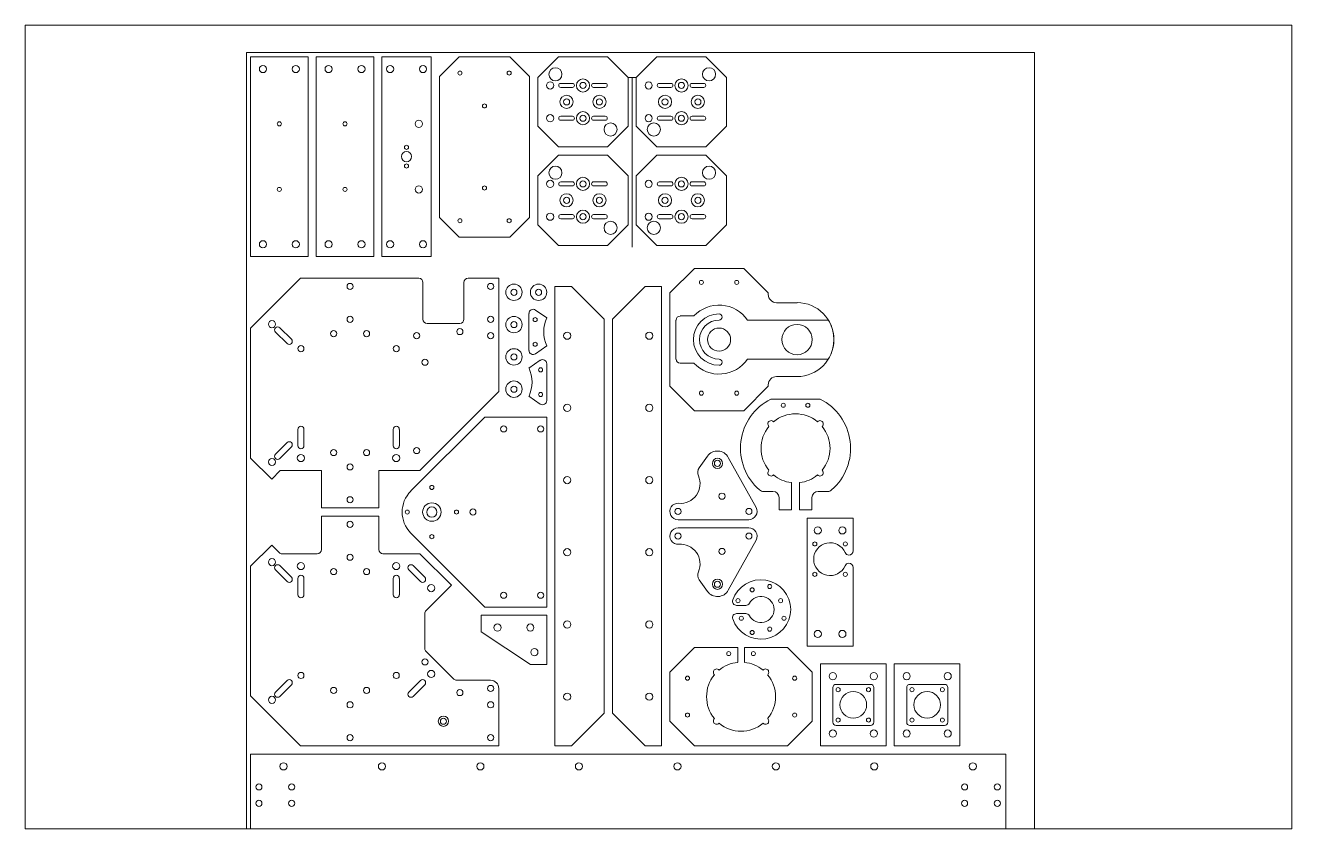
# Paper-space layout 'Layout1' of a CAD drawing. Header units: inches. Extents: x 40 to 364, y 26 to 231.
# The model-space entities are those that its viewports show. They can reach past a viewport. Long polylines and large blocks are cut down to what shows.
import ezdxf

# ---------------------------------------------------------------- set-up
doc = ezdxf.new("R2010")
doc.units = ezdxf.units.IN
doc.linetypes.add('CENTERX2', pattern=[20.32, 12.7, -2.54, 2.54, -2.54])
for name, color, linetype in [("bearing insets 0.2''", 7, 'Continuous'), ("drill 0.25''", 7, 'Continuous'), ("drill 0.375''", 7, 'Continuous'), ("drill 0.4375''", 7, 'Continuous'), ('profiles', 7, 'Continuous'), ('skin profiles', 7, 'Continuous'), ('slots + holes', 7, 'Continuous'), ("vac pocket 0.5''", 7, 'Continuous'), ("x motor pocket 0.375''", 7, 'Continuous')]:
    doc.layers.add(name, color=color, linetype=linetype)

msp = doc.modelspace()

# ---------------------------------------------------------------- linework, layer by layer
at = {"color": 7, "linetype": 'Continuous', "lineweight": 0}
for p, q in [((1219.2, 1219.2), (0, 1219.2)), ((0, 1219.2), (0, 0)), ((1219.2, 1219.2), (1219.2, 0)), ((486.3, 1171.6), (504.3, 1171.6)), ((504.3, 1165.2), (486.3, 1165.2)), ((537.1, 1171.6), (555.1, 1171.6)), ((555.1, 1165.2), (537.1, 1165.2)), ((638.7, 1171.6), (656.7, 1171.6)), ((656.7, 1165.2), (638.7, 1165.2)), ((689.5, 1171.6), (707.5, 1171.6)), ((707.5, 1165.2), (689.5, 1165.2)), ((486.3, 1120.8), (504.3, 1120.8)), ((537.1, 1120.8), (555.1, 1120.8)), ((638.7, 1120.8), (656.7, 1120.8)), ((689.5, 1120.8), (707.5, 1120.8)), ((504.3, 1114.4), (486.3, 1114.4)), ((555.1, 1114.4), (537.1, 1114.4)), ((656.7, 1114.4), (638.7, 1114.4)), ((707.5, 1114.4), (689.5, 1114.4)), ((486.3, 1019.2), (504.3, 1019.2)), ((537.1, 1019.2), (555.1, 1019.2)), ((638.7, 1019.2), (656.7, 1019.2)), ((689.5, 1019.2), (707.5, 1019.2)), ((504.3, 1012.8), (486.3, 1012.8)), ((555.1, 1012.8), (537.1, 1012.8)), ((656.7, 1012.8), (638.7, 1012.8)), ((707.5, 1012.8), (689.5, 1012.8)), ((486.3, 968.4), (504.3, 968.4)), ((504.3, 962), (486.3, 962)), ((537.1, 968.4), (555.1, 968.4)), ((555.1, 962), (537.1, 962)), ((638.7, 968.4), (656.7, 968.4)), ((656.7, 962), (638.7, 962)), ((689.5, 968.4), (707.5, 968.4)), ((707.5, 962), (689.5, 962)), ((62.8, 768.7), (44.8, 786.7)), ((51.5, 793.4), (69.5, 775.4)), ((79.3, 610.6), (79.3, 636)), ((88.8, 636), (88.8, 610.6)), ((226.9, 610.6), (226.9, 636)), ((236.5, 636), (236.5, 610.6)), ((44.8, 597.6), (62.8, 615.6)), ((69.5, 608.9), (51.5, 590.9)), ((44.8, 418.4), (62.8, 400.4)), ((69.5, 407.1), (51.5, 425.1)), ((269, 400.4), (251.1, 418.4)), ((257.8, 425.1), (275.7, 407.1)), ((79.3, 405.4), (79.3, 380)), ((88.8, 380), (88.8, 405.4)), ((226.9, 405.4), (226.9, 380)), ((236.5, 380), (236.5, 405.4)), ((62.8, 247.3), (44.8, 229.3)), ((51.5, 222.6), (69.5, 240.6)), ((251.1, 229.3), (269, 247.3)), ((275.7, 240.6), (257.8, 222.6))]:
    msp.add_line(p, q, dxfattribs=at)
at = {"color": 7, "linetype": 'CENTERX2', "lineweight": 0}
for p, q in [((603.2, 1180.9), (590.5, 1180.9)), ((596.9, 1180.9), (596.9, 918.3))]:
    msp.add_line(p, q, dxfattribs=at)
at = {"color": 7, "linetype": 'Continuous', "lineweight": 0}
for centre, radius in [((715.8, 1185.7), 10.2), ((630.4, 1100.3), 10.2), ((247.6, 1058.2), 7.94), ((715.8, 1033.3), 10.2), ((630.4, 947.9), 10.2), ((286.8, 508), 7.94), ((939, 209.6), 20.6), ((1053.3, 209.6), 20.6)]:
    msp.add_circle(centre, radius, dxfattribs=at)
for centre, radius, start, end in [((486.3, 1168.4), 3.18, 90, 270), ((504.3, 1168.4), 3.18, 270, 90), ((537.1, 1168.4), 3.17, 90, 270), ((555.1, 1168.4), 3.18, 270, 90), ((638.7, 1168.4), 3.18, 90, 270), ((656.7, 1168.4), 3.18, 270, 90), ((689.5, 1168.4), 3.18, 90, 270), ((707.5, 1168.4), 3.17, 270, 90), ((486.3, 1117.6), 3.18, 90, 270), ((504.3, 1117.6), 3.18, 270, 90), ((537.1, 1117.6), 3.18, 90, 270), ((555.1, 1117.6), 3.18, 270, 90), ((638.7, 1117.6), 3.17, 90, 270), ((656.7, 1117.6), 3.18, 270, 90), ((689.5, 1117.6), 3.18, 90, 270), ((707.5, 1117.6), 3.18, 270, 90), ((486.3, 1016), 3.17, 90, 270), ((504.3, 1016), 3.18, 270, 90), ((537.1, 1016), 3.18, 90, 270), ((555.1, 1016), 3.18, 270, 90), ((638.7, 1016), 3.17, 90, 270), ((656.7, 1016), 3.18, 270, 90), ((689.5, 1016), 3.18, 90, 270), ((707.5, 1016), 3.18, 270, 90), ((486.3, 965.2), 3.18, 90, 270), ((504.3, 965.2), 3.17, 270, 90), ((537.1, 965.2), 3.18, 90, 270), ((555.1, 965.2), 3.17, 270, 90), ((638.7, 965.2), 3.17, 90, 270), ((656.7, 965.2), 3.18, 270, 90), ((689.5, 965.2), 3.18, 90, 270), ((707.5, 965.2), 3.18, 270, 90), ((48.2, 790), 4.76, 45, 225), ((66.1, 772.1), 4.76, 225, 45), ((84.1, 636), 4.76, 0, 180), ((231.7, 636), 4.76, 0, 180), ((66.1, 612.2), 4.76, 315, 135), ((84.1, 610.6), 4.76, 180, 0), ((231.7, 610.6), 4.76, 180, 0), ((48.2, 594.3), 4.76, 135, 315), ((48.2, 421.7), 4.76, 45, 225), ((254.4, 421.7), 4.76, 45, 225), ((66.1, 403.8), 4.76, 225, 45), ((84.1, 405.4), 4.76, 0, 180), ((231.7, 405.4), 4.76, 0, 180), ((272.4, 403.8), 4.76, 225, 45), ((84.1, 380), 4.76, 180, 0), ((231.7, 380), 4.76, 180, 0), ((66.1, 243.9), 4.76, 315, 135), ((272.4, 243.9), 4.76, 315, 135), ((48.2, 226), 4.76, 135, 315), ((254.4, 226), 4.76, 135, 315)]:
    msp.add_arc(centre, radius, start, end, dxfattribs=at)
at = {"layer": "bearing insets 0.2''", "color": 7, "linetype": 'Continuous', "lineweight": 0}
for centre, radius in [((520.7, 1168.4), 10.2), ((673.1, 1168.4), 10.2), ((495.3, 1143), 10.2), ((546.1, 1143), 10.2), ((647.7, 1143), 10.2), ((698.5, 1143), 10.2), ((520.7, 1117.6), 10.2), ((673.1, 1117.6), 10.2), ((520.7, 1016), 10.2), ((673.1, 1016), 10.2), ((495.3, 990.6), 10.2), ((546.1, 990.6), 10.2), ((647.7, 990.6), 10.2), ((698.5, 990.6), 10.2), ((520.7, 965.2), 10.2), ((673.1, 965.2), 10.2), ((728.8, 583.4), 7.94), ((286.8, 508), 14.3), ((728.8, 396.3), 7.94), ((304.7, 184.2), 7.94)]:
    msp.add_circle(centre, radius, dxfattribs=at)
at = {"layer": "drill 0.25''", "color": 7, "linetype": 'Continuous', "lineweight": 0}
for centre, radius in [((330.2, 1187.5), 3.17), ((406.4, 1187.5), 3.17), ((368.3, 1136.7), 3.18), ((50.8, 1109), 3.17), ((152.4, 1109), 3.17), ((247.6, 1072.6), 3.18), ((247.6, 1043.7), 3.18), ((50.8, 1007.4), 3.17), ((152.4, 1007.4), 3.17), ((368.3, 1009.6), 3.18), ((330.2, 958.9), 3.17), ((406.4, 958.9), 3.17), ((704, 863.5), 3.17), ((758.6, 863.5), 3.17), ((446.7, 805.9), 3.17), ((446.7, 767.8), 3.17), ((455.1, 728.1), 3.17), ((455.1, 690), 3.17), ((704, 692), 3.17), ((758.6, 692), 3.17), ((830.6, 673.3), 3.17), ((868.7, 673.3), 3.17), ((286.8, 546.1), 3.18), ((248.7, 508), 3.17), ((324.9, 508), 3.18), ((286.8, 469.9), 3.18), ((879.5, 458.7), 3.17), ((926.7, 458.7), 3.17), ((879.5, 411.6), 3.17), ((926.7, 411.6), 3.17), ((809.7, 392.8), 3.18), ((760.5, 370.8), 3.18), ((782.5, 387.6), 3.18), ((826.5, 370.8), 3.18), ((765.7, 343.6), 3.18), ((831.7, 343.6), 3.18), ((782.5, 321.6), 3.18), ((809.7, 326.8), 3.18), ((746.3, 288.9), 3.17), ((784.4, 288.9), 3.17), ((682.4, 250.8), 3.17), ((848.2, 250.8), 3.17), ((915.5, 233.1), 3.17), ((962.6, 233.1), 3.17), ((1029.8, 233.1), 3.17), ((1076.9, 233.1), 3.17), ((682.4, 193.7), 3.17), ((848.2, 193.7), 3.17), ((915.5, 186), 3.17), ((962.6, 186), 3.17), ((1029.8, 186), 3.17), ((1076.9, 186), 3.17)]:
    msp.add_circle(centre, radius, dxfattribs=at)
at = {"layer": "drill 0.375''", "color": 7, "linetype": 'Continuous', "lineweight": 0}
for centre, radius in [((520.7, 1168.4), 4.76), ((673.1, 1168.4), 4.76), ((495.3, 1143), 4.76), ((546.1, 1143), 4.76), ((647.7, 1143), 4.76), ((698.5, 1143), 4.76), ((520.7, 1117.6), 4.76), ((673.1, 1117.6), 4.76), ((520.7, 1016), 4.76), ((673.1, 1016), 4.76), ((495.3, 990.6), 4.76), ((546.1, 990.6), 4.76), ((647.7, 990.6), 4.76), ((698.5, 990.6), 4.76), ((520.7, 965.2), 4.76), ((673.1, 965.2), 4.76), ((160.3, 857.2), 4.76), ((377.7, 857.2), 4.76), ((413.8, 848.2), 4.76), ((451.9, 848.2), 4.76), ((39.4, 798.8), 5.56), ((160.3, 806.4), 4.76), ((377.7, 806.4), 4.76), ((134.9, 784.2), 4.76), ((185.7, 784.2), 4.76), ((263.4, 781), 4.76), ((330.1, 787.4), 4.76), ((377.7, 781), 4.76), ((413.8, 798.2), 4.76), ((84.1, 761), 4.76), ((231.7, 761), 4.76), ((413.8, 748.2), 4.76), ((276.1, 739.9), 4.76), ((413.8, 698.2), 4.76), ((397.9, 636.7), 4.76), ((455.1, 636.7), 4.76), ((263.4, 603.2), 4.76), ((39.4, 585.5), 5.56), ((84.1, 591.6), 5.56), ((134.9, 600.1), 4.76), ((185.7, 600.1), 4.76), ((231.7, 591.6), 5.56), ((728.8, 583.4), 4.76), ((160.3, 577.9), 4.76), ((160.3, 527), 4.76), ((735.7, 532.6), 4.76), ((350.3, 508), 4.76), ((667.8, 508.9), 4.76), ((777.4, 508.9), 4.76), ((160.3, 488.9), 4.76), ((667.8, 470.8), 4.76), ((777.4, 470.8), 4.76), ((735.7, 447), 4.76), ((160.3, 438.1), 4.76), ((134.9, 415.9), 4.76), ((185.7, 415.9), 4.76), ((728.8, 396.3), 4.76), ((397.9, 379.3), 4.76), ((455.1, 379.3), 4.76), ((276.1, 276.1), 4.76), ((84.1, 255), 4.76), ((231.7, 255), 4.76), ((134.9, 231.8), 4.76), ((185.7, 231.8), 4.76), ((377.7, 234.9), 4.76), ((330.1, 228.6), 4.76), ((160.3, 209.6), 4.76), ((377.7, 209.6), 4.76), ((304.7, 184.2), 4.76), ((160.3, 158.8), 4.76), ((377.7, 158.8), 4.76), ((19.1, 82.6), 4.76), ((69.8, 82.6), 4.76), ((1111.2, 82.6), 4.76), ((1162, 82.6), 4.76), ((19.1, 57.2), 4.76), ((69.8, 57.2), 4.76), ((1111.2, 57.2), 4.76), ((1162, 57.2), 4.76)]:
    msp.add_circle(centre, radius, dxfattribs=at)
at = {"layer": "drill 0.4375''", "color": 7, "linetype": 'Continuous', "lineweight": 0}
for centre, radius in [((25.4, 1193.8), 5.56), ((76.2, 1193.8), 5.56), ((127, 1193.8), 5.56), ((177.8, 1193.8), 5.56), ((222.2, 1193.8), 5.56), ((273.1, 1193.8), 5.56), ((469.9, 1168.4), 5.56), ((622.3, 1168.4), 5.56), ((469.9, 1117.6), 5.56), ((622.3, 1117.6), 5.56), ((266.7, 1109), 5.56), ((469.9, 1016), 5.56), ((622.3, 1016), 5.56), ((266.7, 1007.4), 5.56), ((469.9, 965.2), 5.56), ((622.3, 965.2), 5.56), ((25.4, 922.5), 5.56), ((76.2, 922.5), 5.56), ((127, 922.5), 5.56), ((177.8, 922.5), 5.56), ((222.2, 922.5), 5.56), ((273.1, 922.5), 5.56), ((39.4, 798.8), 5.56), ((496.3, 781), 5.56), ((623.3, 781), 5.56), ((496.3, 669.3), 5.56), ((623.3, 669.3), 5.56), ((39.4, 585.5), 5.56), ((84.1, 591.6), 5.56), ((231.7, 591.6), 5.56), ((496.3, 557.5), 5.56), ((623.3, 557.5), 5.56), ((350.3, 508), 4.76), ((884, 479.6), 5.56), ((922.1, 479.6), 5.56), ((496.3, 445.8), 5.56), ((623.3, 445.8), 5.56), ((39.4, 430.5), 5.56), ((84.1, 424.4), 5.56), ((231.7, 424.4), 5.56), ((285.8, 390.3), 5.56), ((388.4, 329.2), 5.56), ((439.2, 329.2), 5.56), ((496.3, 334), 5.56), ((623.3, 334), 5.56), ((884, 319.3), 5.56), ((922.1, 319.3), 5.56), ((445.5, 291.1), 5.56), ((285.8, 257.4), 5.56), ((907.3, 254), 5.56), ((970.8, 254), 5.56), ((1021.6, 254), 5.56), ((1085.1, 254), 5.56), ((39.4, 217.2), 5.56), ((496.3, 222.2), 5.56), ((623.3, 222.2), 5.56), ((907.3, 165.1), 5.56), ((970.8, 165.1), 5.56), ((1021.6, 165.1), 5.56), ((1085.1, 165.1), 5.56), ((57.2, 114.3), 5.56), ((209.6, 114.3), 5.56), ((361.9, 114.3), 5.56), ((514.4, 114.3), 5.56), ((666.8, 114.3), 5.56), ((819.2, 114.3), 5.56), ((971.5, 114.3), 5.56), ((1124, 114.3), 5.56)]:
    msp.add_circle(centre, radius, dxfattribs=at)
at = {"layer": 'profiles', "color": 7, "linetype": 'Continuous', "lineweight": 0}
for p, q in [((0, 0), (0, 1219.2)), ((0, 1219.2), (1219.2, 1219.2)), ((1219.2, 0), (1219.2, 1219.2)), ((6.3, 903.5), (6.3, 1212.8)), ((6.3, 1212.8), (95.2, 1212.8)), ((95.2, 1212.8), (95.2, 903.5)), ((108, 903.5), (108, 1212.8)), ((108, 1212.8), (196.8, 1212.8)), ((196.8, 1212.8), (196.8, 903.5)), ((209.6, 1212.8), (209.6, 903.5)), ((285.7, 1212.8), (209.6, 1212.8)), ((285.7, 903.5), (285.7, 1212.8)), ((298.4, 1182.4), (328.9, 1212.8)), ((407.7, 1212.8), (328.9, 1212.8)), ((407.7, 1212.8), (438.1, 1182.4)), ((482.8, 1212.8), (450.9, 1180.9)), ((558.6, 1212.8), (482.8, 1212.8)), ((590.5, 1180.9), (558.6, 1212.8)), ((635.2, 1212.8), (603.2, 1180.9)), ((711, 1212.8), (635.2, 1212.8)), ((742.9, 1180.9), (711, 1212.8)), ((298.4, 1182.4), (298.4, 963.9)), ((438.1, 963.9), (438.1, 1182.4)), ((450.9, 1180.9), (450.9, 1105.1)), ((590.5, 1105.1), (590.5, 1180.9)), ((603.2, 1180.9), (603.2, 1105.1)), ((742.9, 1105.1), (742.9, 1180.9)), ((450.9, 1105.1), (482.8, 1073.2)), ((558.6, 1073.2), (590.5, 1105.1)), ((603.2, 1105.1), (635.2, 1073.2)), ((711, 1073.2), (742.9, 1105.1)), ((482.8, 1060.5), (450.9, 1028.5)), ((482.8, 1073.2), (558.6, 1073.2)), ((558.6, 1060.5), (482.8, 1060.5)), ((590.5, 1028.5), (558.6, 1060.5)), ((635.2, 1060.5), (603.2, 1028.5)), ((635.2, 1073.2), (711, 1073.2)), ((711, 1060.5), (635.2, 1060.5)), ((742.9, 1028.5), (711, 1060.5)), ((450.9, 1028.5), (450.9, 952.7)), ((590.5, 952.7), (590.5, 1028.5)), ((603.2, 1028.5), (603.2, 952.7)), ((742.9, 952.7), (742.9, 1028.5)), ((298.4, 963.9), (328.9, 933.4)), ((407.7, 933.4), (438.1, 963.9)), ((450.9, 952.7), (482.8, 920.8)), ((558.6, 920.8), (590.5, 952.7)), ((603.2, 952.7), (635.2, 920.8)), ((711, 920.8), (742.9, 952.7)), ((407.7, 933.4), (328.9, 933.4)), ((95.2, 903.5), (6.3, 903.5)), ((196.8, 903.5), (108, 903.5)), ((209.6, 903.5), (285.7, 903.5)), ((482.8, 920.8), (558.6, 920.8)), ((635.2, 920.8), (711, 920.8)), ((655.1, 847.1), (693.2, 885.2)), ((693.2, 885.2), (769.4, 885.2)), ((769.4, 885.2), (807.5, 847.1)), ((83.6, 869.9), (6.3, 792.7)), ((83.6, 869.9), (266.6, 869.9)), ((272.9, 806.4), (272.9, 863.6)), ((336.4, 863.6), (336.4, 806.4)), ((342.8, 869.9), (390.4, 869.9)), ((390.4, 869.9), (390.4, 694.7)), ((502.7, 857.2), (477.3, 857.2)), ((477.3, 146.1), (477.3, 857.2)), ((502.7, 857.2), (553.5, 806.4)), ((566.2, 806.4), (617, 857.2)), ((617, 857.2), (642.4, 857.2)), ((642.4, 857.2), (642.4, 146.1)), ((655.1, 702.8), (655.1, 847.1)), ((807.5, 847.1), (807.5, 844.8)), ((851.9, 832.1), (820.2, 832.1)), ((553.5, 196.8), (553.5, 806.4)), ((566.2, 806.4), (566.2, 196.8)), ((6.3, 591.6), (6.3, 792.7)), ((330.1, 800.1), (279.3, 800.1)), ((820.2, 717.8), (851.9, 717.8)), ((268.2, 572.5), (390.4, 694.7)), ((693.2, 664.7), (655.1, 702.8)), ((807.5, 702.8), (769.4, 664.7)), ((807.5, 705.1), (807.5, 702.8)), ((811.6, 682.8), (887.7, 682.8)), ((368.7, 655.1), (254.2, 540.6)), ((464.6, 655.1), (368.7, 655.1)), ((464.6, 360.9), (464.6, 655.1)), ((769.4, 664.7), (693.2, 664.7)), ((6.3, 591.6), (38.9, 559.1)), ((700.6, 576.6), (713.3, 594.5)), ((745.5, 592.6), (788.5, 515)), ((52.3, 572.5), (38.9, 559.1)), ((115.8, 572.5), (52.3, 572.5)), ((115.8, 514.4), (115.8, 572.5)), ((204.7, 572.5), (204.7, 514.4)), ((268.2, 572.5), (204.7, 572.5)), ((843.3, 553.5), (843.3, 511.3)), ((856, 511.3), (856, 553.5)), ((814.7, 539.9), (800.1, 539.9)), ((824.2, 511.3), (824.2, 530.4)), ((875, 530.4), (875, 511.3)), ((899.2, 539.9), (884.6, 539.9)), ((204.7, 514.4), (115.8, 514.4)), ((843.3, 511.3), (824.2, 511.3)), ((875, 511.3), (856, 511.3)), ((115.8, 501.6), (115.8, 449.8)), ((204.7, 501.6), (115.8, 501.6)), ((204.7, 449.8), (204.7, 501.6)), ((777.4, 496.2), (667.8, 496.2)), ((938.6, 498.6), (867.5, 498.6)), ((867.5, 498.6), (867.5, 300.3)), ((938.6, 447.8), (938.6, 498.6)), ((254.2, 475.4), (368.7, 360.9)), ((777.4, 483.5), (667.8, 483.5)), ((6.3, 424.4), (38.9, 456.9)), ((50.5, 445.3), (38.9, 456.9)), ((745.5, 387), (788.5, 464.6)), ((109.5, 443.5), (55, 443.5)), ((268.2, 443.5), (211.1, 443.5)), ((317.1, 394.6), (268.2, 443.5)), ((932.3, 441.5), (932.2, 441.5)), ((6.3, 424.4), (6.3, 223.3)), ((932.2, 428.8), (932.3, 428.8)), ((938.6, 300.3), (938.6, 422.4)), ((278, 355.5), (317.1, 394.6)), ((700.6, 403), (713.3, 385.2)), ((368.7, 360.9), (464.6, 360.9)), ((772.6, 363.5), (758.5, 363.5)), ((276.1, 296.7), (276.1, 351)), ((363, 322.8), (363, 348.2)), ((363, 348.2), (464.6, 348.2)), ((464.6, 348.2), (464.6, 272)), ((758.5, 350.8), (772.6, 350.8)), ((439.2, 272), (363, 322.8)), ((693.2, 298.4), (655.1, 260.4)), ((693.2, 298.4), (760.2, 298.4)), ((760.2, 275.4), (760.2, 298.4)), ((770.4, 275.4), (770.4, 298.4)), ((770.4, 298.4), (837.4, 298.4)), ((875.5, 260.4), (837.4, 298.4)), ((867.5, 300.3), (938.6, 300.3)), ((320.7, 249.5), (278, 292.2)), ((464.6, 272), (439.2, 272)), ((655.1, 184.2), (655.1, 260.4)), ((875.5, 260.4), (875.5, 184.2)), ((989.8, 273.1), (888.2, 273.1)), ((888.2, 273.1), (888.2, 146.1)), ((989.8, 146.1), (989.8, 273.1)), ((1002.5, 273.1), (1002.5, 146.1)), ((1104.1, 273.1), (1002.5, 273.1)), ((1104.1, 146.1), (1104.1, 273.1)), ((377.7, 247.6), (325.2, 247.6)), ((83.6, 146.1), (6.3, 223.3)), ((390.4, 146.1), (390.4, 234.9)), ((553.5, 196.8), (502.7, 146.1)), ((617, 146.1), (566.2, 196.8)), ((655.1, 184.2), (693.2, 146.1)), ((837.4, 146.1), (875.5, 184.2)), ((83.6, 146.1), (390.4, 146.1)), ((502.7, 146.1), (477.3, 146.1)), ((617, 146.1), (642.4, 146.1)), ((837.4, 146.1), (693.2, 146.1)), ((888.2, 146.1), (989.8, 146.1)), ((1002.5, 146.1), (1104.1, 146.1)), ((6.3, 133.3), (1174.8, 133.3)), ((6.3, 6.3), (6.3, 133.3)), ((1174.8, 6.3), (1174.8, 133.3))]:
    msp.add_line(p, q, dxfattribs=at)
for centre, radius, start, end in [((266.6, 863.6), 6.35, 0, 90), ((342.8, 863.6), 6.35, 90, 180), ((820.2, 844.8), 12.7, 180, 270), ((851.9, 775), 57.2, 270, 90), ((279.3, 806.4), 6.35, 180, 270), ((330.1, 806.4), 6.35, 270, 0), ((820.2, 705.1), 12.7, 90, 180), ((849.6, 606.6), 85.2, 116.5274, 229.0726), ((849.6, 606.6), 85.2, 310.9274, 63.4726), ((811.9, 644.4), 5.08, 42.2745, 227.7255), ((849.6, 606.6), 53.4, 50.451, 129.549), ((887.4, 644.4), 5.08, 312.2745, 137.7255), ((849.6, 606.6), 53.4, 140.451, 219.549), ((849.6, 606.6), 53.4, 320.451, 39.549), ((728.8, 583.4), 19.1, 29.0179, 144.458), ((710.9, 569.2), 12.7, 144.458, 203.8409), ((811.9, 568.8), 5.08, 132.2745, 317.7255), ((887.4, 568.8), 5.08, 222.2745, 47.7255), ((671.5, 551.8), 30.4, 265.0751, 23.8409), ((849.6, 606.6), 53.4, 230.451, 263.1727), ((849.6, 606.6), 53.4, 276.8273, 309.549), ((286.8, 508), 46, 135, 225), ((800.1, 549.4), 9.53, 229.0726, 270), ((814.7, 530.4), 9.53, 0, 90), ((884.6, 530.4), 9.53, 90, 180), ((899.2, 549.4), 9.53, 270, 310.9274), ((667.8, 508.9), 12.7, 85.0751, 270), ((777.4, 508.9), 12.7, 270, 29.0179), ((667.8, 470.8), 12.7, 90, 274.9249), ((777.4, 470.8), 12.7, 330.9821, 90), ((671.5, 427.8), 30.4, 336.1591, 94.9249), ((903.1, 435.1), 25.4, 23.5782, 336.4218), ((55, 449.8), 6.35, 225, 270), ((109.5, 449.8), 6.35, 270, 0), ((211.1, 449.8), 6.35, 180, 270), ((932.2, 447.8), 6.35, 203.5782, 270), ((932.3, 447.8), 6.35, 270, 0), ((710.9, 410.4), 12.7, 156.1591, 215.542), ((932.2, 422.4), 6.35, 90, 156.4218), ((932.3, 422.4), 6.35, 0, 90), ((796.1, 357.2), 46, 198.6629, 161.3371), ((728.8, 396.3), 19.1, 215.542, 330.9821), ((796.1, 357.2), 20.3, 208.4369, 151.5631), ((282.4, 351), 6.35, 135, 180), ((758.5, 369.9), 6.35, 161.3371, 270), ((772.6, 369.9), 6.35, 270, 331.5631), ((758.5, 344.5), 6.35, 90, 198.6629), ((772.6, 344.5), 6.35, 28.4369, 90), ((282.4, 296.7), 6.35, 180, 225), ((765.3, 222.2), 53.4, 95.4572, 129.549), ((765.3, 222.2), 53.4, 50.451, 84.5428), ((765.3, 222.2), 53.4, 140.451, 219.549), ((727.5, 260), 5.08, 42.2745, 227.7255), ((803.1, 260), 5.08, 312.2745, 137.7255), ((765.3, 222.2), 53.4, 320.451, 39.549), ((325.2, 254), 6.35, 225, 270), ((377.7, 234.9), 12.7, 0, 90), ((727.5, 184.5), 5.08, 132.2745, 317.7255), ((765.3, 222.2), 53.4, 230.451, 309.549), ((803.1, 184.5), 5.08, 222.2745, 47.7255)]:
    msp.add_arc(centre, radius, start, end, dxfattribs=at)
at = {"layer": 'skin profiles', "color": 7, "linetype": 'Continuous', "lineweight": 0}
for p, q in [((437.1, 815.5), (437.1, 758.3)), ((464.6, 808.7), (447.1, 820.7)), ((447.1, 753.1), (464.6, 765.1)), ((454.6, 742.9), (437.1, 730.9)), ((464.6, 680.5), (464.6, 737.6)), ((437.1, 687.2), (454.6, 675.2))]:
    msp.add_line(p, q, dxfattribs=at)
for centre in [(413.8, 848.2), (451.9, 848.2), (413.8, 798.2), (413.8, 748.2), (413.8, 698.2)]:
    msp.add_circle(centre, 12.7, dxfattribs=at)
for centre, radius, start, end in [((443.5, 815.5), 6.35, 55.5936, 180), ((513.3, 786.9), 53.4, 155.8856, 204.1144), ((443.5, 758.3), 6.35, 180, 304.4064), ((388.4, 709.1), 53.4, 335.8856, 24.1144), ((458.2, 737.6), 6.35, 0, 124.4064), ((458.2, 680.5), 6.35, 235.5936, 0)]:
    msp.add_arc(centre, radius, start, end, dxfattribs=at)
at = {"layer": 'slots + holes', "color": 7, "linetype": 'Continuous', "lineweight": 0}
for p, q in [((486.3, 1171.6), (504.3, 1171.6)), ((504.3, 1165.2), (486.3, 1165.2)), ((537.1, 1171.6), (555.1, 1171.6)), ((555.1, 1165.2), (537.1, 1165.2)), ((638.7, 1171.6), (656.7, 1171.6)), ((656.7, 1165.2), (638.7, 1165.2)), ((689.5, 1171.6), (707.5, 1171.6)), ((707.5, 1165.2), (689.5, 1165.2)), ((486.3, 1120.8), (504.3, 1120.8)), ((537.1, 1120.8), (555.1, 1120.8)), ((638.7, 1120.8), (656.7, 1120.8)), ((689.5, 1120.8), (707.5, 1120.8)), ((504.3, 1114.4), (486.3, 1114.4)), ((555.1, 1114.4), (537.1, 1114.4)), ((656.7, 1114.4), (638.7, 1114.4)), ((707.5, 1114.4), (689.5, 1114.4)), ((486.3, 1019.2), (504.3, 1019.2)), ((537.1, 1019.2), (555.1, 1019.2)), ((638.7, 1019.2), (656.7, 1019.2)), ((689.5, 1019.2), (707.5, 1019.2)), ((504.3, 1012.8), (486.3, 1012.8)), ((555.1, 1012.8), (537.1, 1012.8)), ((656.7, 1012.8), (638.7, 1012.8)), ((707.5, 1012.8), (689.5, 1012.8)), ((486.3, 968.4), (504.3, 968.4)), ((504.3, 962), (486.3, 962)), ((537.1, 968.4), (555.1, 968.4)), ((555.1, 962), (537.1, 962)), ((638.7, 968.4), (656.7, 968.4)), ((656.7, 962), (638.7, 962)), ((689.5, 968.4), (707.5, 968.4)), ((707.5, 962), (689.5, 962)), ((62.8, 768.7), (44.8, 786.7)), ((51.5, 793.4), (69.5, 775.4)), ((79.3, 610.6), (79.3, 636)), ((88.8, 636), (88.8, 610.6)), ((226.9, 610.6), (226.9, 636)), ((236.5, 636), (236.5, 610.6)), ((44.8, 597.6), (62.8, 615.6)), ((69.5, 608.9), (51.5, 590.9)), ((44.8, 418.4), (62.8, 400.4)), ((69.5, 407.1), (51.5, 425.1)), ((269, 400.4), (251.1, 418.4)), ((257.8, 425.1), (275.7, 407.1)), ((79.3, 405.4), (79.3, 380)), ((88.8, 380), (88.8, 405.4)), ((226.9, 405.4), (226.9, 380)), ((236.5, 380), (236.5, 405.4)), ((62.8, 247.3), (44.8, 229.3)), ((51.5, 222.6), (69.5, 240.6)), ((251.1, 229.3), (269, 247.3)), ((275.7, 240.6), (257.8, 222.6))]:
    msp.add_line(p, q, dxfattribs=at)
for centre, radius in [((478, 1185.7), 10.2), ((715.8, 1185.7), 10.2), ((563.4, 1100.3), 10.2), ((630.4, 1100.3), 10.2), ((247.6, 1058.2), 7.94), ((478, 1033.3), 10.2), ((715.8, 1033.3), 10.2), ((563.4, 947.9), 10.2), ((630.4, 947.9), 10.2), ((731.3, 775), 17.8), ((851.9, 775), 23.5), ((286.8, 508), 7.94), ((939, 209.6), 20.6), ((1053.3, 209.6), 20.6)]:
    msp.add_circle(centre, radius, dxfattribs=at)
for centre, radius, start, end in [((486.3, 1168.4), 3.18, 90, 270), ((504.3, 1168.4), 3.18, 270, 90), ((537.1, 1168.4), 3.17, 90, 270), ((555.1, 1168.4), 3.18, 270, 90), ((638.7, 1168.4), 3.18, 90, 270), ((656.7, 1168.4), 3.18, 270, 90), ((689.5, 1168.4), 3.18, 90, 270), ((707.5, 1168.4), 3.17, 270, 90), ((486.3, 1117.6), 3.18, 90, 270), ((504.3, 1117.6), 3.18, 270, 90), ((537.1, 1117.6), 3.18, 90, 270), ((555.1, 1117.6), 3.18, 270, 90), ((638.7, 1117.6), 3.17, 90, 270), ((656.7, 1117.6), 3.18, 270, 90), ((689.5, 1117.6), 3.18, 90, 270), ((707.5, 1117.6), 3.18, 270, 90), ((486.3, 1016), 3.17, 90, 270), ((504.3, 1016), 3.18, 270, 90), ((537.1, 1016), 3.18, 90, 270), ((555.1, 1016), 3.18, 270, 90), ((638.7, 1016), 3.17, 90, 270), ((656.7, 1016), 3.18, 270, 90), ((689.5, 1016), 3.18, 90, 270), ((707.5, 1016), 3.18, 270, 90), ((486.3, 965.2), 3.18, 90, 270), ((504.3, 965.2), 3.18, 270, 90), ((537.1, 965.2), 3.18, 90, 270), ((555.1, 965.2), 3.18, 270, 90), ((638.7, 965.2), 3.18, 90, 270), ((656.7, 965.2), 3.18, 270, 90), ((689.5, 965.2), 3.18, 90, 270), ((707.5, 965.2), 3.18, 270, 90), ((48.2, 790), 4.76, 45, 225), ((66.1, 772.1), 4.76, 225, 45), ((84.1, 636), 4.76, 0, 180), ((231.7, 636), 4.76, 0, 180), ((66.1, 612.2), 4.76, 315, 135), ((84.1, 610.6), 4.76, 180, 0), ((231.7, 610.6), 4.76, 180, 0), ((48.2, 594.3), 4.76, 135, 315), ((48.2, 421.7), 4.76, 45, 225), ((254.4, 421.7), 4.76, 45, 225), ((66.1, 403.8), 4.76, 225, 45), ((84.1, 405.4), 4.76, 0, 180), ((231.7, 405.4), 4.76, 0, 180), ((272.4, 403.8), 4.76, 225, 45), ((84.1, 380), 4.76, 180, 0), ((231.7, 380), 4.76, 180, 0), ((66.1, 243.9), 4.76, 315, 135), ((272.4, 243.9), 4.76, 315, 135), ((48.2, 226), 4.76, 135, 315), ((254.4, 226), 4.76, 135, 315)]:
    msp.add_arc(centre, radius, start, end, dxfattribs=at)
at = {"layer": "vac pocket 0.5''", "color": 7, "linetype": 'Continuous', "lineweight": 0}
for p, q in [((0, 0), (0, 1219.2)), ((0, 1219.2), (1219.2, 1219.2)), ((1219.2, 0), (1219.2, 1219.2)), ((664.6, 805.1), (664.6, 744.8)), ((692.3, 811.5), (671, 811.5)), ((900.5, 805.1), (775.4, 805.1)), ((775.4, 744.8), (900.5, 744.8)), ((671, 738.4), (692.3, 738.4))]:
    msp.add_line(p, q, dxfattribs=at)
for centre, radius, start, end in [((731.3, 775), 53.4, 34.3793, 136.8785), ((671, 805.1), 6.35, 90, 180), ((731.3, 775), 39.7, 90, 270), ((731.3, 775), 30.2, 90, 270), ((731.3, 809.9), 4.76, 270, 90), ((851.9, 775), 57.2, 328.1446, 31.8554), ((671, 744.8), 6.35, 180, 270), ((731.3, 775), 53.4, 223.1215, 325.6207), ((731.3, 740), 4.76, 270, 90)]:
    msp.add_arc(centre, radius, start, end, dxfattribs=at)
at = {"layer": "x motor pocket 0.375''", "color": 7, "linetype": 'Continuous', "lineweight": 0}
for p, q in [((907.3, 236.2), (907.3, 182.9)), ((965.7, 241.3), (912.4, 241.3)), ((970.8, 182.9), (970.8, 236.2)), ((1021.6, 236.2), (1021.6, 182.9)), ((1080, 241.3), (1026.7, 241.3)), ((1085.1, 182.9), (1085.1, 236.2)), ((912.4, 177.8), (965.7, 177.8)), ((1026.7, 177.8), (1080, 177.8))]:
    msp.add_line(p, q, dxfattribs=at)
for centre, start, end in [((912.4, 236.2), 90, 180), ((965.7, 236.2), 0, 90), ((1026.7, 236.2), 90, 180), ((1080, 236.2), 0, 90), ((912.4, 182.9), 180, 270), ((965.7, 182.9), 270, 0), ((1026.7, 182.9), 180, 270), ((1080, 182.9), 270, 0)]:
    msp.add_arc(centre, 5.08, start, end, dxfattribs=at)

psp = doc.layouts.get("Layout1")

# ---------------------------------------------------------------- viewports
at = {"layer": '0'}
psp.add_viewport(center=(202.5, 128.5), size=(324, 205.6), view_center_point=(637.54, 639.67), view_height=1243.584, dxfattribs=at)

doc.saveas('drawing.dxf')
